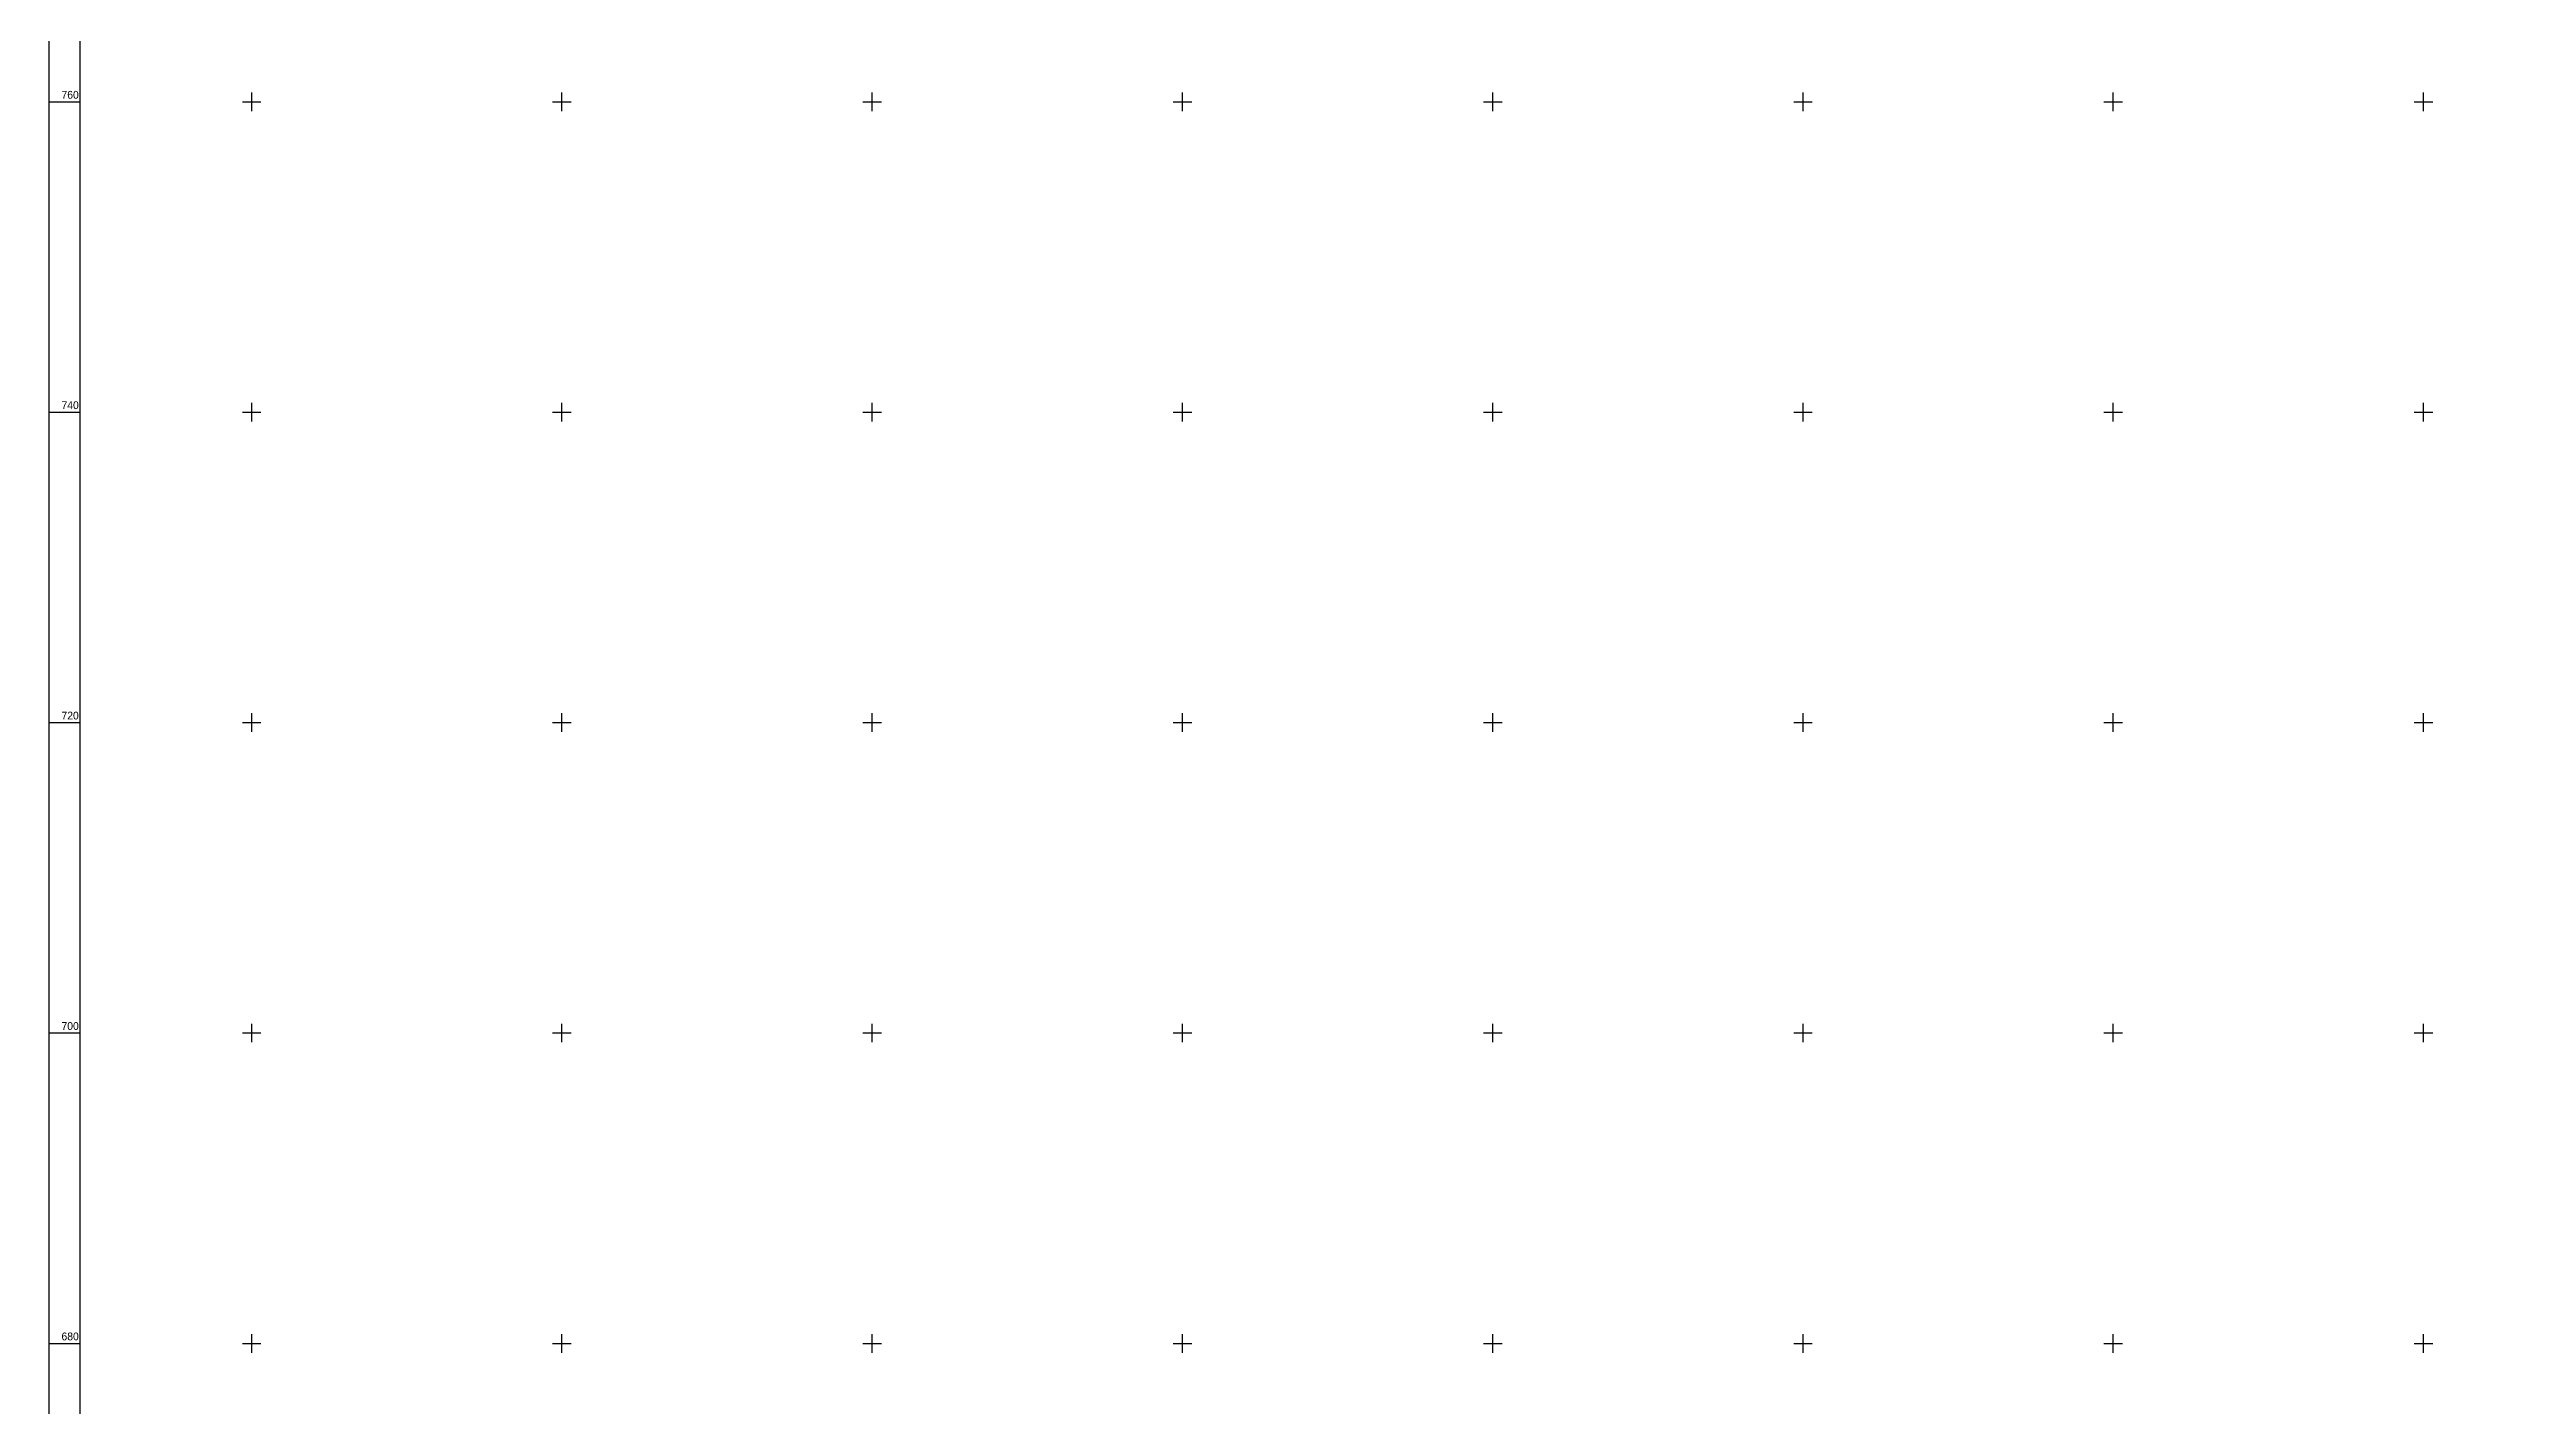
# Model space of a CAD drawing. Extents: x 547747 to 549324, y 1837450 to 1838029.
# Drawn here: x 547746.9 to 547905.1, y 1837676 to 1837763.4 of the extents above; entities that cross this region are included whole.
import ezdxf

# ---------------------------------------------------------------- set-up
doc = ezdxf.new("R2010")
doc.units = 0
doc.layers.add('Level 58', color=7, linetype='Continuous')

msp = doc.modelspace()

# ---------------------------------------------------------------- linework, layer by layer
at = {"layer": 'Level 58'}
for p, q in [((547746.94, 1837760), (547748.94, 1837760)), ((547746.94, 1837760), (547748.94, 1837760)), ((547746.94, 1837760), (547748.94, 1837760)), ((547746.94, 1837760), (547748.94, 1837760)), ((547746.94, 1837760), (547748.94, 1837760)), ((547759.4, 1837760), (547760.6, 1837760)), ((547759.4, 1837760), (547760.6, 1837760)), ((547759.4, 1837760), (547760.6, 1837760)), ((547759.4, 1837760), (547760.6, 1837760)), ((547759.4, 1837760), (547760.6, 1837760)), ((547760, 1837759.4), (547760, 1837760.6)), ((547760, 1837759.4), (547760, 1837760.6)), ((547760, 1837759.4), (547760, 1837760.6)), ((547760, 1837759.4), (547760, 1837760.6)), ((547760, 1837759.4), (547760, 1837760.6)), ((547779.4, 1837760), (547780.6, 1837760)), ((547779.4, 1837760), (547780.6, 1837760)), ((547779.4, 1837760), (547780.6, 1837760)), ((547779.4, 1837760), (547780.6, 1837760)), ((547779.4, 1837760), (547780.6, 1837760)), ((547780, 1837759.4), (547780, 1837760.6)), ((547780, 1837759.4), (547780, 1837760.6)), ((547780, 1837759.4), (547780, 1837760.6)), ((547780, 1837759.4), (547780, 1837760.6)), ((547780, 1837759.4), (547780, 1837760.6)), ((547799.4, 1837760), (547800.6, 1837760)), ((547799.4, 1837760), (547800.6, 1837760)), ((547799.4, 1837760), (547800.6, 1837760)), ((547799.4, 1837760), (547800.6, 1837760)), ((547799.4, 1837760), (547800.6, 1837760)), ((547800, 1837759.4), (547800, 1837760.6)), ((547800, 1837759.4), (547800, 1837760.6)), ((547800, 1837759.4), (547800, 1837760.6)), ((547800, 1837759.4), (547800, 1837760.6)), ((547800, 1837759.4), (547800, 1837760.6)), ((547819.4, 1837760), (547820.6, 1837760)), ((547819.4, 1837760), (547820.6, 1837760)), ((547819.4, 1837760), (547820.6, 1837760)), ((547819.4, 1837760), (547820.6, 1837760)), ((547819.4, 1837760), (547820.6, 1837760)), ((547820, 1837759.4), (547820, 1837760.6)), ((547820, 1837759.4), (547820, 1837760.6)), ((547820, 1837759.4), (547820, 1837760.6)), ((547820, 1837759.4), (547820, 1837760.6)), ((547820, 1837759.4), (547820, 1837760.6)), ((547839.4, 1837760), (547840.6, 1837760)), ((547839.4, 1837760), (547840.6, 1837760)), ((547839.4, 1837760), (547840.6, 1837760)), ((547839.4, 1837760), (547840.6, 1837760)), ((547839.4, 1837760), (547840.6, 1837760)), ((547840, 1837759.4), (547840, 1837760.6)), ((547840, 1837759.4), (547840, 1837760.6)), ((547840, 1837759.4), (547840, 1837760.6)), ((547840, 1837759.4), (547840, 1837760.6)), ((547840, 1837759.4), (547840, 1837760.6)), ((547859.4, 1837760), (547860.6, 1837760)), ((547859.4, 1837760), (547860.6, 1837760)), ((547859.4, 1837760), (547860.6, 1837760)), ((547859.4, 1837760), (547860.6, 1837760)), ((547859.4, 1837760), (547860.6, 1837760)), ((547860, 1837759.4), (547860, 1837760.6)), ((547860, 1837759.4), (547860, 1837760.6)), ((547860, 1837759.4), (547860, 1837760.6)), ((547860, 1837759.4), (547860, 1837760.6)), ((547860, 1837759.4), (547860, 1837760.6)), ((547879.4, 1837760), (547880.6, 1837760)), ((547879.4, 1837760), (547880.6, 1837760)), ((547879.4, 1837760), (547880.6, 1837760)), ((547879.4, 1837760), (547880.6, 1837760)), ((547879.4, 1837760), (547880.6, 1837760)), ((547880, 1837759.4), (547880, 1837760.6)), ((547880, 1837759.4), (547880, 1837760.6)), ((547880, 1837759.4), (547880, 1837760.6)), ((547880, 1837759.4), (547880, 1837760.6)), ((547880, 1837759.4), (547880, 1837760.6)), ((547899.4, 1837760), (547900.6, 1837760)), ((547899.4, 1837760), (547900.6, 1837760)), ((547899.4, 1837760), (547900.6, 1837760)), ((547899.4, 1837760), (547900.6, 1837760)), ((547899.4, 1837760), (547900.6, 1837760)), ((547900, 1837759.4), (547900, 1837760.6)), ((547900, 1837759.4), (547900, 1837760.6)), ((547900, 1837759.4), (547900, 1837760.6)), ((547900, 1837759.4), (547900, 1837760.6)), ((547900, 1837759.4), (547900, 1837760.6)), ((547746.94, 1837740), (547748.94, 1837740)), ((547746.94, 1837740), (547748.94, 1837740)), ((547746.94, 1837740), (547748.94, 1837740)), ((547746.94, 1837740), (547748.94, 1837740)), ((547746.94, 1837740), (547748.94, 1837740)), ((547759.4, 1837740), (547760.6, 1837740)), ((547759.4, 1837740), (547760.6, 1837740)), ((547759.4, 1837740), (547760.6, 1837740)), ((547759.4, 1837740), (547760.6, 1837740)), ((547759.4, 1837740), (547760.6, 1837740)), ((547760, 1837739.4), (547760, 1837740.6)), ((547760, 1837739.4), (547760, 1837740.6)), ((547760, 1837739.4), (547760, 1837740.6)), ((547760, 1837739.4), (547760, 1837740.6)), ((547760, 1837739.4), (547760, 1837740.6)), ((547779.4, 1837740), (547780.6, 1837740)), ((547779.4, 1837740), (547780.6, 1837740)), ((547779.4, 1837740), (547780.6, 1837740)), ((547779.4, 1837740), (547780.6, 1837740)), ((547779.4, 1837740), (547780.6, 1837740)), ((547780, 1837739.4), (547780, 1837740.6)), ((547780, 1837739.4), (547780, 1837740.6)), ((547780, 1837739.4), (547780, 1837740.6)), ((547780, 1837739.4), (547780, 1837740.6)), ((547780, 1837739.4), (547780, 1837740.6)), ((547799.4, 1837740), (547800.6, 1837740)), ((547799.4, 1837740), (547800.6, 1837740)), ((547799.4, 1837740), (547800.6, 1837740)), ((547799.4, 1837740), (547800.6, 1837740)), ((547799.4, 1837740), (547800.6, 1837740)), ((547800, 1837739.4), (547800, 1837740.6)), ((547800, 1837739.4), (547800, 1837740.6)), ((547800, 1837739.4), (547800, 1837740.6)), ((547800, 1837739.4), (547800, 1837740.6)), ((547800, 1837739.4), (547800, 1837740.6)), ((547819.4, 1837740), (547820.6, 1837740)), ((547819.4, 1837740), (547820.6, 1837740)), ((547819.4, 1837740), (547820.6, 1837740)), ((547819.4, 1837740), (547820.6, 1837740)), ((547819.4, 1837740), (547820.6, 1837740)), ((547820, 1837739.4), (547820, 1837740.6)), ((547820, 1837739.4), (547820, 1837740.6)), ((547820, 1837739.4), (547820, 1837740.6)), ((547820, 1837739.4), (547820, 1837740.6)), ((547820, 1837739.4), (547820, 1837740.6)), ((547839.4, 1837740), (547840.6, 1837740)), ((547839.4, 1837740), (547840.6, 1837740)), ((547839.4, 1837740), (547840.6, 1837740)), ((547839.4, 1837740), (547840.6, 1837740)), ((547839.4, 1837740), (547840.6, 1837740)), ((547840, 1837739.4), (547840, 1837740.6)), ((547840, 1837739.4), (547840, 1837740.6)), ((547840, 1837739.4), (547840, 1837740.6)), ((547840, 1837739.4), (547840, 1837740.6)), ((547840, 1837739.4), (547840, 1837740.6)), ((547859.4, 1837740), (547860.6, 1837740)), ((547859.4, 1837740), (547860.6, 1837740)), ((547859.4, 1837740), (547860.6, 1837740)), ((547859.4, 1837740), (547860.6, 1837740)), ((547859.4, 1837740), (547860.6, 1837740)), ((547860, 1837739.4), (547860, 1837740.6)), ((547860, 1837739.4), (547860, 1837740.6)), ((547860, 1837739.4), (547860, 1837740.6)), ((547860, 1837739.4), (547860, 1837740.6)), ((547860, 1837739.4), (547860, 1837740.6)), ((547879.4, 1837740), (547880.6, 1837740)), ((547879.4, 1837740), (547880.6, 1837740)), ((547879.4, 1837740), (547880.6, 1837740)), ((547879.4, 1837740), (547880.6, 1837740)), ((547879.4, 1837740), (547880.6, 1837740)), ((547880, 1837739.4), (547880, 1837740.6)), ((547880, 1837739.4), (547880, 1837740.6)), ((547880, 1837739.4), (547880, 1837740.6)), ((547880, 1837739.4), (547880, 1837740.6)), ((547880, 1837739.4), (547880, 1837740.6)), ((547899.4, 1837740), (547900.6, 1837740)), ((547899.4, 1837740), (547900.6, 1837740)), ((547899.4, 1837740), (547900.6, 1837740)), ((547899.4, 1837740), (547900.6, 1837740)), ((547899.4, 1837740), (547900.6, 1837740)), ((547900, 1837739.4), (547900, 1837740.6)), ((547900, 1837739.4), (547900, 1837740.6)), ((547900, 1837739.4), (547900, 1837740.6)), ((547900, 1837739.4), (547900, 1837740.6)), ((547900, 1837739.4), (547900, 1837740.6)), ((547760, 1837719.4), (547760, 1837720.6)), ((547760, 1837719.4), (547760, 1837720.6)), ((547760, 1837719.4), (547760, 1837720.6)), ((547760, 1837719.4), (547760, 1837720.6)), ((547760, 1837719.4), (547760, 1837720.6)), ((547780, 1837719.4), (547780, 1837720.6)), ((547780, 1837719.4), (547780, 1837720.6)), ((547780, 1837719.4), (547780, 1837720.6)), ((547780, 1837719.4), (547780, 1837720.6)), ((547780, 1837719.4), (547780, 1837720.6)), ((547800, 1837719.4), (547800, 1837720.6)), ((547800, 1837719.4), (547800, 1837720.6)), ((547800, 1837719.4), (547800, 1837720.6)), ((547800, 1837719.4), (547800, 1837720.6)), ((547800, 1837719.4), (547800, 1837720.6)), ((547820, 1837719.4), (547820, 1837720.6)), ((547820, 1837719.4), (547820, 1837720.6)), ((547820, 1837719.4), (547820, 1837720.6)), ((547820, 1837719.4), (547820, 1837720.6)), ((547820, 1837719.4), (547820, 1837720.6)), ((547840, 1837719.4), (547840, 1837720.6)), ((547840, 1837719.4), (547840, 1837720.6)), ((547840, 1837719.4), (547840, 1837720.6)), ((547840, 1837719.4), (547840, 1837720.6)), ((547840, 1837719.4), (547840, 1837720.6)), ((547860, 1837719.4), (547860, 1837720.6)), ((547860, 1837719.4), (547860, 1837720.6)), ((547860, 1837719.4), (547860, 1837720.6)), ((547860, 1837719.4), (547860, 1837720.6)), ((547860, 1837719.4), (547860, 1837720.6)), ((547880, 1837719.4), (547880, 1837720.6)), ((547880, 1837719.4), (547880, 1837720.6)), ((547880, 1837719.4), (547880, 1837720.6)), ((547880, 1837719.4), (547880, 1837720.6)), ((547880, 1837719.4), (547880, 1837720.6)), ((547900, 1837719.4), (547900, 1837720.6)), ((547900, 1837719.4), (547900, 1837720.6)), ((547900, 1837719.4), (547900, 1837720.6)), ((547900, 1837719.4), (547900, 1837720.6)), ((547900, 1837719.4), (547900, 1837720.6)), ((547746.94, 1837720), (547748.94, 1837720)), ((547746.94, 1837720), (547748.94, 1837720)), ((547746.94, 1837720), (547748.94, 1837720)), ((547746.94, 1837720), (547748.94, 1837720)), ((547746.94, 1837720), (547748.94, 1837720)), ((547759.4, 1837720), (547760.6, 1837720)), ((547759.4, 1837720), (547760.6, 1837720)), ((547759.4, 1837720), (547760.6, 1837720)), ((547759.4, 1837720), (547760.6, 1837720)), ((547759.4, 1837720), (547760.6, 1837720)), ((547779.4, 1837720), (547780.6, 1837720)), ((547779.4, 1837720), (547780.6, 1837720)), ((547779.4, 1837720), (547780.6, 1837720)), ((547779.4, 1837720), (547780.6, 1837720)), ((547779.4, 1837720), (547780.6, 1837720)), ((547799.4, 1837720), (547800.6, 1837720)), ((547799.4, 1837720), (547800.6, 1837720)), ((547799.4, 1837720), (547800.6, 1837720)), ((547799.4, 1837720), (547800.6, 1837720)), ((547799.4, 1837720), (547800.6, 1837720)), ((547819.4, 1837720), (547820.6, 1837720)), ((547819.4, 1837720), (547820.6, 1837720)), ((547819.4, 1837720), (547820.6, 1837720)), ((547819.4, 1837720), (547820.6, 1837720)), ((547819.4, 1837720), (547820.6, 1837720)), ((547839.4, 1837720), (547840.6, 1837720)), ((547839.4, 1837720), (547840.6, 1837720)), ((547839.4, 1837720), (547840.6, 1837720)), ((547839.4, 1837720), (547840.6, 1837720)), ((547839.4, 1837720), (547840.6, 1837720)), ((547859.4, 1837720), (547860.6, 1837720)), ((547859.4, 1837720), (547860.6, 1837720)), ((547859.4, 1837720), (547860.6, 1837720)), ((547859.4, 1837720), (547860.6, 1837720)), ((547859.4, 1837720), (547860.6, 1837720)), ((547879.4, 1837720), (547880.6, 1837720)), ((547879.4, 1837720), (547880.6, 1837720)), ((547879.4, 1837720), (547880.6, 1837720)), ((547879.4, 1837720), (547880.6, 1837720)), ((547879.4, 1837720), (547880.6, 1837720)), ((547899.4, 1837720), (547900.6, 1837720)), ((547899.4, 1837720), (547900.6, 1837720)), ((547899.4, 1837720), (547900.6, 1837720)), ((547899.4, 1837720), (547900.6, 1837720)), ((547899.4, 1837720), (547900.6, 1837720)), ((547746.94, 1837700), (547748.94, 1837700)), ((547746.94, 1837700), (547748.94, 1837700)), ((547746.94, 1837700), (547748.94, 1837700)), ((547746.94, 1837700), (547748.94, 1837700)), ((547746.94, 1837700), (547748.94, 1837700)), ((547759.4, 1837700), (547760.6, 1837700)), ((547759.4, 1837700), (547760.6, 1837700)), ((547759.4, 1837700), (547760.6, 1837700)), ((547759.4, 1837700), (547760.6, 1837700)), ((547759.4, 1837700), (547760.6, 1837700)), ((547760, 1837699.4), (547760, 1837700.6)), ((547760, 1837699.4), (547760, 1837700.6)), ((547760, 1837699.4), (547760, 1837700.6)), ((547760, 1837699.4), (547760, 1837700.6)), ((547760, 1837699.4), (547760, 1837700.6)), ((547779.4, 1837700), (547780.6, 1837700)), ((547779.4, 1837700), (547780.6, 1837700)), ((547779.4, 1837700), (547780.6, 1837700)), ((547779.4, 1837700), (547780.6, 1837700)), ((547779.4, 1837700), (547780.6, 1837700)), ((547780, 1837699.4), (547780, 1837700.6)), ((547780, 1837699.4), (547780, 1837700.6)), ((547780, 1837699.4), (547780, 1837700.6)), ((547780, 1837699.4), (547780, 1837700.6)), ((547780, 1837699.4), (547780, 1837700.6)), ((547799.4, 1837700), (547800.6, 1837700)), ((547799.4, 1837700), (547800.6, 1837700)), ((547799.4, 1837700), (547800.6, 1837700)), ((547799.4, 1837700), (547800.6, 1837700)), ((547799.4, 1837700), (547800.6, 1837700)), ((547800, 1837699.4), (547800, 1837700.6)), ((547800, 1837699.4), (547800, 1837700.6)), ((547800, 1837699.4), (547800, 1837700.6)), ((547800, 1837699.4), (547800, 1837700.6)), ((547800, 1837699.4), (547800, 1837700.6)), ((547819.4, 1837700), (547820.6, 1837700)), ((547819.4, 1837700), (547820.6, 1837700)), ((547819.4, 1837700), (547820.6, 1837700)), ((547819.4, 1837700), (547820.6, 1837700)), ((547819.4, 1837700), (547820.6, 1837700)), ((547820, 1837699.4), (547820, 1837700.6)), ((547820, 1837699.4), (547820, 1837700.6)), ((547820, 1837699.4), (547820, 1837700.6)), ((547820, 1837699.4), (547820, 1837700.6)), ((547820, 1837699.4), (547820, 1837700.6)), ((547839.4, 1837700), (547840.6, 1837700)), ((547839.4, 1837700), (547840.6, 1837700)), ((547839.4, 1837700), (547840.6, 1837700)), ((547839.4, 1837700), (547840.6, 1837700)), ((547839.4, 1837700), (547840.6, 1837700)), ((547840, 1837699.4), (547840, 1837700.6)), ((547840, 1837699.4), (547840, 1837700.6)), ((547840, 1837699.4), (547840, 1837700.6)), ((547840, 1837699.4), (547840, 1837700.6)), ((547840, 1837699.4), (547840, 1837700.6)), ((547859.4, 1837700), (547860.6, 1837700)), ((547859.4, 1837700), (547860.6, 1837700)), ((547859.4, 1837700), (547860.6, 1837700)), ((547859.4, 1837700), (547860.6, 1837700)), ((547859.4, 1837700), (547860.6, 1837700)), ((547860, 1837699.4), (547860, 1837700.6)), ((547860, 1837699.4), (547860, 1837700.6)), ((547860, 1837699.4), (547860, 1837700.6)), ((547860, 1837699.4), (547860, 1837700.6)), ((547860, 1837699.4), (547860, 1837700.6)), ((547879.4, 1837700), (547880.6, 1837700)), ((547879.4, 1837700), (547880.6, 1837700)), ((547879.4, 1837700), (547880.6, 1837700)), ((547879.4, 1837700), (547880.6, 1837700)), ((547879.4, 1837700), (547880.6, 1837700)), ((547880, 1837699.4), (547880, 1837700.6)), ((547880, 1837699.4), (547880, 1837700.6)), ((547880, 1837699.4), (547880, 1837700.6)), ((547880, 1837699.4), (547880, 1837700.6)), ((547880, 1837699.4), (547880, 1837700.6)), ((547899.4, 1837700), (547900.6, 1837700)), ((547899.4, 1837700), (547900.6, 1837700)), ((547899.4, 1837700), (547900.6, 1837700)), ((547899.4, 1837700), (547900.6, 1837700)), ((547899.4, 1837700), (547900.6, 1837700)), ((547900, 1837699.4), (547900, 1837700.6)), ((547900, 1837699.4), (547900, 1837700.6)), ((547900, 1837699.4), (547900, 1837700.6)), ((547900, 1837699.4), (547900, 1837700.6)), ((547900, 1837699.4), (547900, 1837700.6)), ((547746.94, 1837680), (547748.94, 1837680)), ((547746.94, 1837680), (547748.94, 1837680)), ((547746.94, 1837680), (547748.94, 1837680)), ((547746.94, 1837680), (547748.94, 1837680)), ((547746.94, 1837680), (547748.94, 1837680)), ((547759.4, 1837680), (547760.6, 1837680)), ((547759.4, 1837680), (547760.6, 1837680)), ((547759.4, 1837680), (547760.6, 1837680)), ((547759.4, 1837680), (547760.6, 1837680)), ((547759.4, 1837680), (547760.6, 1837680)), ((547760, 1837679.4), (547760, 1837680.6)), ((547760, 1837679.4), (547760, 1837680.6)), ((547760, 1837679.4), (547760, 1837680.6)), ((547760, 1837679.4), (547760, 1837680.6)), ((547760, 1837679.4), (547760, 1837680.6)), ((547779.4, 1837680), (547780.6, 1837680)), ((547779.4, 1837680), (547780.6, 1837680)), ((547779.4, 1837680), (547780.6, 1837680)), ((547779.4, 1837680), (547780.6, 1837680)), ((547779.4, 1837680), (547780.6, 1837680)), ((547780, 1837679.4), (547780, 1837680.6)), ((547780, 1837679.4), (547780, 1837680.6)), ((547780, 1837679.4), (547780, 1837680.6)), ((547780, 1837679.4), (547780, 1837680.6)), ((547780, 1837679.4), (547780, 1837680.6)), ((547799.4, 1837680), (547800.6, 1837680)), ((547799.4, 1837680), (547800.6, 1837680)), ((547799.4, 1837680), (547800.6, 1837680)), ((547799.4, 1837680), (547800.6, 1837680)), ((547799.4, 1837680), (547800.6, 1837680)), ((547800, 1837679.4), (547800, 1837680.6)), ((547800, 1837679.4), (547800, 1837680.6)), ((547800, 1837679.4), (547800, 1837680.6)), ((547800, 1837679.4), (547800, 1837680.6)), ((547800, 1837679.4), (547800, 1837680.6)), ((547819.4, 1837680), (547820.6, 1837680)), ((547819.4, 1837680), (547820.6, 1837680)), ((547819.4, 1837680), (547820.6, 1837680)), ((547819.4, 1837680), (547820.6, 1837680)), ((547819.4, 1837680), (547820.6, 1837680)), ((547820, 1837679.4), (547820, 1837680.6)), ((547820, 1837679.4), (547820, 1837680.6)), ((547820, 1837679.4), (547820, 1837680.6)), ((547820, 1837679.4), (547820, 1837680.6)), ((547820, 1837679.4), (547820, 1837680.6)), ((547839.4, 1837680), (547840.6, 1837680)), ((547839.4, 1837680), (547840.6, 1837680)), ((547839.4, 1837680), (547840.6, 1837680)), ((547839.4, 1837680), (547840.6, 1837680)), ((547839.4, 1837680), (547840.6, 1837680)), ((547840, 1837679.4), (547840, 1837680.6)), ((547840, 1837679.4), (547840, 1837680.6)), ((547840, 1837679.4), (547840, 1837680.6)), ((547840, 1837679.4), (547840, 1837680.6)), ((547840, 1837679.4), (547840, 1837680.6)), ((547859.4, 1837680), (547860.6, 1837680)), ((547859.4, 1837680), (547860.6, 1837680)), ((547859.4, 1837680), (547860.6, 1837680)), ((547859.4, 1837680), (547860.6, 1837680)), ((547859.4, 1837680), (547860.6, 1837680)), ((547860, 1837679.4), (547860, 1837680.6)), ((547860, 1837679.4), (547860, 1837680.6)), ((547860, 1837679.4), (547860, 1837680.6)), ((547860, 1837679.4), (547860, 1837680.6)), ((547860, 1837679.4), (547860, 1837680.6)), ((547879.4, 1837680), (547880.6, 1837680)), ((547879.4, 1837680), (547880.6, 1837680)), ((547879.4, 1837680), (547880.6, 1837680)), ((547879.4, 1837680), (547880.6, 1837680)), ((547879.4, 1837680), (547880.6, 1837680)), ((547880, 1837679.4), (547880, 1837680.6)), ((547880, 1837679.4), (547880, 1837680.6)), ((547880, 1837679.4), (547880, 1837680.6)), ((547880, 1837679.4), (547880, 1837680.6)), ((547880, 1837679.4), (547880, 1837680.6)), ((547899.4, 1837680), (547900.6, 1837680)), ((547899.4, 1837680), (547900.6, 1837680)), ((547899.4, 1837680), (547900.6, 1837680)), ((547899.4, 1837680), (547900.6, 1837680)), ((547899.4, 1837680), (547900.6, 1837680)), ((547900, 1837679.4), (547900, 1837680.6)), ((547900, 1837679.4), (547900, 1837680.6)), ((547900, 1837679.4), (547900, 1837680.6)), ((547900, 1837679.4), (547900, 1837680.6)), ((547900, 1837679.4), (547900, 1837680.6))]:
    msp.add_line(p, q, dxfattribs=at)
for points in [[(547746.94, 1837521.27), (547746.94, 1838021.37), (548084.31, 1838021.37), (548084.31, 1837521.27)], [(547746.94, 1837521.27), (547746.94, 1838021.37), (548084.31, 1838021.37), (548084.31, 1837521.27)], [(547746.94, 1837521.27), (547746.94, 1838021.37), (548084.31, 1838021.37), (548084.31, 1837521.27)], [(547746.94, 1837521.27), (547746.94, 1838021.37), (548084.31, 1838021.37), (548084.31, 1837521.27)], [(547746.94, 1837521.27), (547746.94, 1838021.37), (548084.31, 1838021.37), (548084.31, 1837521.27)], [(547748.94, 1838019.37), (548082.31, 1838019.37), (548082.31, 1837523.27), (547748.94, 1837523.27)], [(547748.94, 1837523.27), (547748.94, 1838019.37), (548082.31, 1838019.37), (548082.31, 1837523.27)], [(547748.94, 1837523.27), (547748.94, 1838019.37), (548082.31, 1838019.37), (548082.31, 1837523.27)], [(547748.94, 1837523.27), (547748.94, 1838019.37), (548082.31, 1838019.37), (548082.31, 1837523.27)], [(547748.94, 1837523.27), (547748.94, 1838019.37), (548082.31, 1838019.37), (548082.31, 1837523.27)], [(547748.94, 1837523.27), (547748.94, 1838019.37), (548082.31, 1838019.37), (548082.31, 1837523.27)]]:
    msp.add_lwpolyline(points, close=True, dxfattribs=at)

# ---------------------------------------------------------------- texts
for s, p in [('760', (547747.74, 1837760.2)), ('760', (547747.74, 1837760.2)), ('760', (547747.74, 1837760.2)), ('760', (547747.74, 1837760.2)), ('760', (547747.74, 1837760.2)), ('740', (547747.74, 1837740.2)), ('740', (547747.74, 1837740.2)), ('740', (547747.74, 1837740.2)), ('740', (547747.74, 1837740.2)), ('740', (547747.74, 1837740.2)), ('720', (547747.74, 1837720.2)), ('720', (547747.74, 1837720.2)), ('720', (547747.74, 1837720.2)), ('720', (547747.74, 1837720.2)), ('720', (547747.74, 1837720.2)), ('700', (547747.74, 1837700.2)), ('700', (547747.74, 1837700.2)), ('700', (547747.74, 1837700.2)), ('700', (547747.74, 1837700.2)), ('700', (547747.74, 1837700.2)), ('680', (547747.74, 1837680.2)), ('680', (547747.74, 1837680.2)), ('680', (547747.74, 1837680.2)), ('680', (547747.74, 1837680.2)), ('680', (547747.74, 1837680.2))]:
    msp.add_text(s, height=0.5, dxfattribs=at).set_placement(p)

doc.saveas('drawing.dxf')
